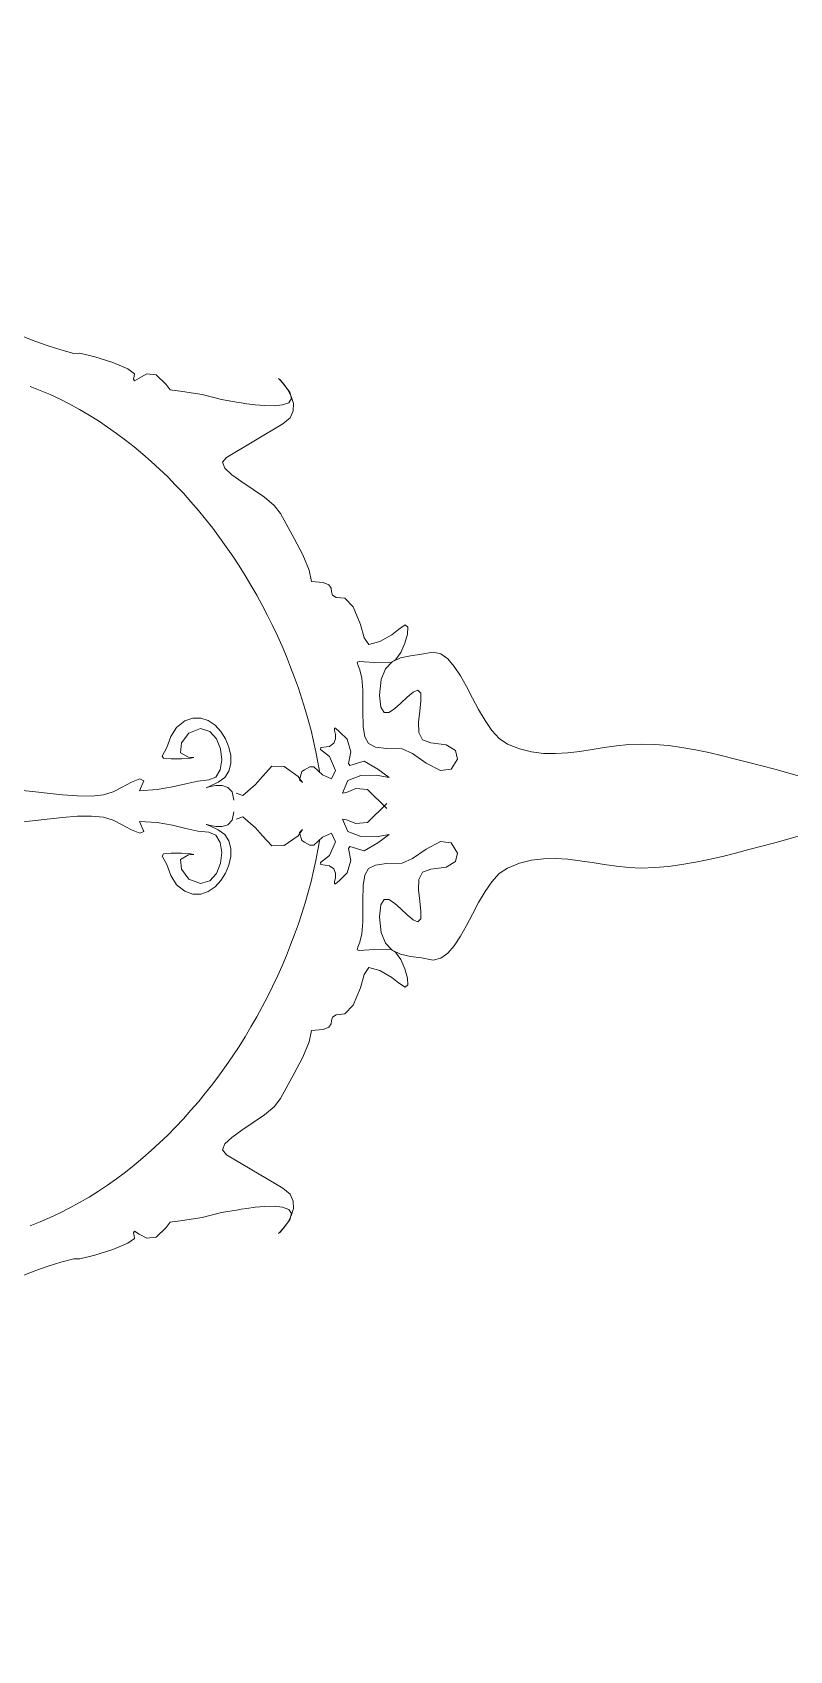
# Model space of a CAD drawing. Header units: centimetres. Extents: x -377343 to 693706, y 194584 to 813780.
# Drawn here: x 175553.7 to 175605.1, y 498772.2 to 498882 of the extents above; entities that cross this region are included whole.
import ezdxf

# ---------------------------------------------------------------- set-up
doc = ezdxf.new("R2010")
doc.units = ezdxf.units.CM
doc.layers.add('PIPA', color=11, linetype='Continuous')
doc.layers.add('TEXT', color=7, linetype='Continuous')

msp = doc.modelspace()

# ---------------------------------------------------------------- linework, layer by layer
at = {"layer": 'PIPA', "lineweight": 35, "extrusion": (0, 0.816497, 0.57735), "elevation": 193451.324}
msp.add_lwpolyline([(-421704.212, -325591.681), (-159560.265, -63447.734), (377343.333, -600351.331), (-158232.47, -1135927.133), (-693706.405, -600453.199), (-454216.825, -360963.619)], dxfattribs=at)
at = {"layer": 'TEXT', "color": 2, "linetype": 'Continuous', "lineweight": 13}
for p, q in [((175553.978, 498861.054), (175553.164, 498861.356)), ((175554.807, 498860.758), (175553.978, 498861.054)), ((175555.658, 498860.483), (175554.807, 498860.758)), ((175556.54, 498860.242), (175555.658, 498860.483)), ((175556.963, 498860.262), (175556.54, 498860.242)), ((175557.972, 498860.014), (175556.963, 498860.262)), ((175559.185, 498859.617), (175557.972, 498860.014)), ((175560.214, 498859.194), (175559.185, 498859.617)), ((175560.675, 498858.864), (175560.214, 498859.194)), ((175560.603, 498858.485), (175560.639, 498858.701)), ((175560.675, 498858.377), (175560.603, 498858.485)), ((175560.639, 498858.701), (175560.675, 498858.864)), ((175560.982, 498858.572), (175560.675, 498858.377)), ((175561.504, 498858.858), (175560.982, 498858.572)), ((175562.135, 498858.783), (175561.504, 498858.858)), ((175562.813, 498858.128), (175562.135, 498858.783)), ((175570.57, 498858.421), (175570.441, 498858.543)), ((175570.441, 498858.543), (175570.473, 498858.486)), ((175570.473, 498858.486), (175570.729, 498858.215)), ((175570.799, 498858.155), (175570.57, 498858.421)), ((175554.266, 498857.736), (175553.577, 498858.007)), ((175554.266, 498857.736), (175553.577, 498858.007)), ((175554.947, 498857.443), (175554.266, 498857.736)), ((175554.947, 498857.443), (175554.266, 498857.736)), ((175555.619, 498857.129), (175554.947, 498857.443)), ((175555.619, 498857.129), (175554.947, 498857.443)), ((175563.077, 498857.762), (175562.813, 498858.128)), ((175563.918, 498857.647), (175563.077, 498857.762)), ((175565.249, 498857.458), (175563.918, 498857.647)), ((175566.561, 498857.107), (175565.249, 498857.458)), ((175570.729, 498858.215), (175571.218, 498857.607)), ((175571.063, 498857.779), (175570.799, 498858.155)), ((175571.301, 498857.328), (175571.063, 498857.779)), ((175571.218, 498857.607), (175571.327, 498857.177)), ((175571.449, 498856.835), (175571.301, 498857.328)), ((175556.282, 498856.793), (175555.619, 498857.129)), ((175556.282, 498856.793), (175555.619, 498857.129)), ((175556.936, 498856.436), (175556.282, 498856.793)), ((175556.936, 498856.436), (175556.282, 498856.793)), ((175557.58, 498856.059), (175556.936, 498856.436)), ((175557.58, 498856.059), (175556.936, 498856.436)), ((175567.729, 498856.918), (175566.561, 498857.107)), ((175567.896, 498856.891), (175567.729, 498856.918)), ((175568.298, 498856.827), (175567.896, 498856.891)), ((175568.857, 498856.754), (175568.298, 498856.827)), ((175569.497, 498856.697), (175568.857, 498856.754)), ((175570.141, 498856.685), (175569.497, 498856.697)), ((175570.712, 498856.743), (175570.141, 498856.685)), ((175571.133, 498856.898), (175570.712, 498856.743)), ((175571.327, 498857.177), (175571.133, 498856.898)), ((175571.226, 498855.866), (175571.445, 498856.337)), ((175571.445, 498856.337), (175571.449, 498856.835)), ((175558.214, 498855.662), (175557.58, 498856.059)), ((175558.214, 498855.662), (175557.58, 498856.059)), ((175558.839, 498855.247), (175558.214, 498855.662)), ((175558.839, 498855.247), (175558.214, 498855.662)), ((175559.453, 498854.813), (175558.839, 498855.247)), ((175559.453, 498854.813), (175558.839, 498855.247)), ((175566.918, 498853.188), (175570.729, 498855.458)), ((175570.729, 498855.458), (175571.226, 498855.866)), ((175560.057, 498854.361), (175559.453, 498854.813)), ((175560.057, 498854.361), (175559.453, 498854.813)), ((175560.651, 498853.892), (175560.057, 498854.361)), ((175560.651, 498853.892), (175560.057, 498854.361)), ((175561.234, 498853.406), (175560.651, 498853.892)), ((175561.234, 498853.406), (175560.651, 498853.892)), ((175561.807, 498852.904), (175561.234, 498853.406)), ((175561.807, 498852.904), (175561.234, 498853.406)), ((175562.368, 498852.387), (175561.807, 498852.904)), ((175562.368, 498852.387), (175561.807, 498852.904)), ((175566.649, 498852.852), (175566.918, 498853.188)), ((175566.804, 498852.456), (175566.649, 498852.852)), ((175562.918, 498851.855), (175562.368, 498852.387)), ((175562.918, 498851.855), (175562.368, 498852.387)), ((175563.456, 498851.308), (175562.918, 498851.855)), ((175563.456, 498851.308), (175562.918, 498851.855)), ((175567.274, 498852.011), (175566.804, 498852.456)), ((175567.952, 498851.526), (175567.274, 498852.011)), ((175563.983, 498850.747), (175563.456, 498851.308)), ((175563.983, 498850.747), (175563.456, 498851.308)), ((175564.499, 498850.174), (175563.983, 498850.747)), ((175564.499, 498850.174), (175563.983, 498850.747)), ((175568.728, 498851.011), (175567.952, 498851.526)), ((175569.495, 498850.475), (175568.728, 498851.011)), ((175565.002, 498849.587), (175564.499, 498850.174)), ((175565.002, 498849.587), (175564.499, 498850.174)), ((175565.493, 498848.989), (175565.002, 498849.587)), ((175565.493, 498848.989), (175565.002, 498849.587)), ((175570.144, 498849.927), (175569.495, 498850.475)), ((175570.567, 498849.378), (175570.144, 498849.927)), ((175565.972, 498848.379), (175565.493, 498848.989)), ((175565.972, 498848.379), (175565.493, 498848.989)), ((175570.949, 498848.679), (175570.567, 498849.378)), ((175571.507, 498847.681), (175570.949, 498848.679)), ((175566.438, 498847.758), (175565.972, 498848.379)), ((175566.438, 498847.758), (175565.972, 498848.379)), ((175566.891, 498847.126), (175566.438, 498847.758)), ((175566.891, 498847.126), (175566.438, 498847.758)), ((175572.084, 498846.57), (175571.507, 498847.681)), ((175567.331, 498846.485), (175566.891, 498847.126)), ((175567.331, 498846.485), (175566.891, 498847.126)), ((175567.758, 498845.835), (175567.331, 498846.485)), ((175567.758, 498845.835), (175567.331, 498846.485)), ((175572.525, 498845.533), (175572.084, 498846.57)), ((175568.172, 498845.176), (175567.758, 498845.835)), ((175568.172, 498845.176), (175567.758, 498845.835)), ((175568.572, 498844.509), (175568.172, 498845.176)), ((175568.572, 498844.509), (175568.172, 498845.176)), ((175572.675, 498844.756), (175572.525, 498845.533)), ((175568.959, 498843.835), (175568.572, 498844.509)), ((175568.959, 498843.835), (175568.572, 498844.509)), ((175573.468, 498844.693), (175572.675, 498844.756)), ((175573.862, 498844.531), (175573.468, 498844.693)), ((175574.002, 498844.31), (175573.862, 498844.531)), ((175574.034, 498844.068), (175574.002, 498844.31)), ((175574.105, 498843.846), (175574.034, 498844.068)), ((175569.332, 498843.153), (175568.959, 498843.835)), ((175569.332, 498843.153), (175568.959, 498843.835)), ((175569.69, 498842.466), (175569.332, 498843.153)), ((175569.69, 498842.466), (175569.332, 498843.153)), ((175574.359, 498843.684), (175574.105, 498843.846)), ((175574.945, 498843.621), (175574.359, 498843.684)), ((175575.497, 498843.036), (175574.945, 498843.621)), ((175576.014, 498841.856), (175575.497, 498843.036)), ((175570.034, 498841.772), (175569.69, 498842.466)), ((175570.034, 498841.772), (175569.69, 498842.466)), ((175576.242, 498840.946), (175576.014, 498841.856)), ((175570.364, 498841.074), (175570.034, 498841.772)), ((175570.364, 498841.074), (175570.034, 498841.772)), ((175570.679, 498840.371), (175570.364, 498841.074)), ((175570.679, 498840.371), (175570.364, 498841.074)), ((175576.575, 498840.487), (175576.242, 498840.946)), ((175578.123, 498841.151), (175577.326, 498840.682)), ((175578.593, 498841.513), (175578.123, 498841.151)), ((175579.038, 498841.821), (175578.593, 498841.513)), ((175579.023, 498840.571), (175579.204, 498841.198)), ((175579.225, 498841.666), (175579.038, 498841.821)), ((175579.204, 498841.198), (175579.225, 498841.666)), ((175570.979, 498839.663), (175570.679, 498840.371)), ((175570.979, 498839.663), (175570.679, 498840.371)), ((175571.264, 498838.953), (175570.979, 498839.663)), ((175571.264, 498838.953), (175570.979, 498839.663)), ((175577.326, 498840.682), (175576.575, 498840.487)), ((175578.385, 498839.441), (175578.734, 498839.934)), ((175579.406, 498839.727), (175578.725, 498839.573)), ((175578.734, 498839.934), (175579.023, 498840.571)), ((175580.155, 498839.837), (175579.406, 498839.727)), ((175580.944, 498839.973), (175580.155, 498839.837)), ((175581.452, 498839.851), (175580.944, 498839.973)), ((175581.922, 498839.514), (175581.452, 498839.851)), ((175571.534, 498838.239), (175571.264, 498838.953)), ((175571.534, 498838.239), (175571.264, 498838.953)), ((175575.786, 498839.284), (175575.904, 498839.337)), ((175575.832, 498839.108), (175575.786, 498839.284)), ((175575.962, 498838.764), (175575.832, 498839.108)), ((175575.904, 498839.337), (175576.263, 498839.317)), ((175576.098, 498838.203), (175575.962, 498838.764)), ((175576.263, 498839.317), (175576.944, 498839.269)), ((175576.944, 498839.269), (175578.026, 498839.243)), ((175577.693, 498838.838), (175577.4, 498838.113)), ((175578.145, 498839.301), (175577.693, 498838.838)), ((175578.026, 498839.243), (175578.385, 498839.441)), ((175578.725, 498839.573), (175578.145, 498839.301)), ((175582.362, 498839.004), (175581.922, 498839.514)), ((175582.782, 498838.363), (175582.362, 498839.004)), ((175571.788, 498837.523), (175571.534, 498838.239)), ((175571.788, 498837.523), (175571.534, 498838.239)), ((175572.027, 498836.806), (175571.788, 498837.523)), ((175572.027, 498836.806), (175571.788, 498837.523)), ((175576.161, 498837.378), (175576.098, 498838.203)), ((175577.4, 498838.113), (175577.296, 498837.054)), ((175583.193, 498837.632), (175582.782, 498838.363)), ((175583.602, 498836.854), (175583.193, 498837.632)), ((175572.249, 498836.087), (175572.027, 498836.806)), ((175572.249, 498836.087), (175572.027, 498836.806)), ((175576.156, 498835.958), (175576.161, 498837.378)), ((175577.296, 498837.054), (175577.377, 498836.23)), ((175578.319, 498836.122), (175578.749, 498836.506)), ((175578.749, 498836.506), (175579.177, 498836.917)), ((175579.177, 498836.917), (175579.569, 498837.245)), ((175579.569, 498837.245), (175579.89, 498837.378)), ((175579.89, 498837.378), (175580.101, 498837.181)), ((175580.11, 498836.671), (175580.02, 498835.974)), ((175580.101, 498837.181), (175580.11, 498836.671)), ((175584.02, 498836.072), (175583.602, 498836.854)), ((175564.076, 498835.299), (175563.513, 498834.865)), ((175564.076, 498835.299), (175563.513, 498834.865)), ((175564.634, 498835.499), (175564.076, 498835.299)), ((175564.634, 498835.499), (175564.076, 498835.299)), ((175565.172, 498835.497), (175564.634, 498835.499)), ((175565.172, 498835.497), (175564.634, 498835.499)), ((175565.676, 498835.322), (175565.172, 498835.497)), ((175565.676, 498835.322), (175565.172, 498835.497)), ((175566.132, 498835.007), (175565.676, 498835.322)), ((175566.132, 498835.007), (175565.676, 498835.322)), ((175572.456, 498835.368), (175572.249, 498836.087)), ((175572.456, 498835.368), (175572.249, 498836.087)), ((175572.647, 498834.649), (175572.456, 498835.368)), ((175572.647, 498834.649), (175572.456, 498835.368)), ((175576.181, 498834.924), (175576.156, 498835.958)), ((175577.377, 498836.23), (175577.599, 498835.873)), ((175577.599, 498835.873), (175577.924, 498835.874)), ((175577.924, 498835.874), (175578.319, 498836.122)), ((175580.02, 498835.974), (175579.938, 498835.215)), ((175584.457, 498835.326), (175584.02, 498836.072)), ((175584.921, 498834.659), (175584.457, 498835.326)), ((175563.135, 498834.234), (175562.864, 498833.496)), ((175563.135, 498834.234), (175562.864, 498833.496)), ((175563.513, 498834.865), (175563.135, 498834.234)), ((175563.513, 498834.865), (175563.135, 498834.234)), ((175563.847, 498833.811), (175564.358, 498834.48)), ((175563.847, 498833.811), (175564.358, 498834.48)), ((175564.358, 498834.48), (175565.134, 498834.784)), ((175564.358, 498834.48), (175565.134, 498834.784)), ((175565.134, 498834.784), (175565.774, 498834.591)), ((175565.134, 498834.784), (175565.774, 498834.591)), ((175565.774, 498834.591), (175566.233, 498834.093)), ((175565.774, 498834.591), (175566.233, 498834.093)), ((175566.526, 498834.582), (175566.132, 498835.007)), ((175566.526, 498834.582), (175566.132, 498835.007)), ((175566.843, 498834.078), (175566.526, 498834.582)), ((175566.843, 498834.078), (175566.526, 498834.582)), ((175572.821, 498833.93), (175572.647, 498834.649)), ((175572.821, 498833.93), (175572.647, 498834.649)), ((175574.317, 498834.8), (175574.23, 498834.808)), ((175574.23, 498834.808), (175574.25, 498834.652)), ((175574.317, 498834.8), (175574.23, 498834.808)), ((175574.23, 498834.808), (175574.25, 498834.652)), ((175574.25, 498834.652), (175574.301, 498834.391)), ((175574.25, 498834.652), (175574.301, 498834.391)), ((175574.301, 498834.391), (175574.308, 498834.084)), ((175574.301, 498834.391), (175574.308, 498834.084)), ((175574.584, 498834.569), (175574.317, 498834.8)), ((175574.584, 498834.569), (175574.317, 498834.8)), ((175575.107, 498834.054), (175574.584, 498834.569)), ((175575.107, 498834.054), (175574.584, 498834.569)), ((175576.295, 498834.215), (175576.181, 498834.924)), ((175576.558, 498833.769), (175576.295, 498834.215)), ((175579.938, 498835.215), (175579.967, 498834.518)), ((175579.967, 498834.518), (175580.214, 498834.009)), ((175585.423, 498834.113), (175584.921, 498834.659)), ((175562.864, 498833.496), (175562.54, 498832.919)), ((175562.864, 498833.496), (175562.54, 498832.919)), ((175563.778, 498833.142), (175563.847, 498833.811)), ((175563.778, 498833.142), (175563.847, 498833.811)), ((175564.324, 498832.838), (175563.778, 498833.142)), ((175564.324, 498832.838), (175563.778, 498833.142)), ((175566.233, 498834.093), (175566.507, 498833.412)), ((175566.233, 498834.093), (175566.507, 498833.412)), ((175566.507, 498833.412), (175566.593, 498832.67)), ((175566.507, 498833.412), (175566.593, 498832.67)), ((175567.07, 498833.526), (175566.843, 498834.078)), ((175567.07, 498833.526), (175566.843, 498834.078)), ((175567.193, 498832.958), (175567.07, 498833.526)), ((175567.193, 498832.958), (175567.07, 498833.526)), ((175572.978, 498833.213), (175572.821, 498833.93)), ((175572.978, 498833.213), (175572.821, 498833.93)), ((175573.119, 498832.497), (175572.978, 498833.213)), ((175573.119, 498832.497), (175572.978, 498833.213)), ((175573.323, 498833.487), (175573.287, 498833.358)), ((175573.323, 498833.487), (175573.287, 498833.358)), ((175573.287, 498833.358), (175573.9, 498832.886)), ((175573.287, 498833.358), (175573.9, 498832.886)), ((175573.894, 498833.573), (175573.323, 498833.487)), ((175573.894, 498833.573), (175573.323, 498833.487)), ((175574.198, 498833.792), (175573.894, 498833.573)), ((175574.198, 498833.792), (175573.894, 498833.573)), ((175574.308, 498834.084), (175574.198, 498833.792)), ((175574.308, 498834.084), (175574.198, 498833.792)), ((175575.347, 498833.213), (175575.107, 498834.054)), ((175575.347, 498833.213), (175575.107, 498834.054)), ((175575.191, 498832.409), (175575.347, 498833.213)), ((175575.191, 498832.409), (175575.347, 498833.213)), ((175577.03, 498833.527), (175576.558, 498833.769)), ((175577.769, 498833.426), (175577.03, 498833.527)), ((175578.836, 498833.406), (175577.769, 498833.426)), ((175579.527, 498833.088), (175578.836, 498833.406)), ((175580.468, 498832.443), (175579.527, 498833.088)), ((175580.214, 498834.009), (175580.782, 498833.811)), ((175580.782, 498833.811), (175581.818, 498833.669)), ((175581.818, 498833.669), (175582.444, 498833.284)), ((175582.444, 498833.284), (175582.584, 498832.716)), ((175585.971, 498833.73), (175585.423, 498834.113)), ((175586.789, 498833.401), (175585.971, 498833.73)), ((175587.608, 498833.197), (175586.789, 498833.401)), ((175588.427, 498833.098), (175587.608, 498833.197)), ((175589.248, 498833.085), (175588.427, 498833.098)), ((175590.069, 498833.138), (175589.248, 498833.085)), ((175590.893, 498833.236), (175590.069, 498833.138)), ((175591.719, 498833.361), (175590.893, 498833.236)), ((175592.547, 498833.493), (175591.719, 498833.361)), ((175593.379, 498833.611), (175592.547, 498833.493)), ((175594.213, 498833.697), (175593.379, 498833.611)), ((175595.052, 498833.73), (175594.213, 498833.697)), ((175595.976, 498833.702), (175595.052, 498833.73)), ((175596.899, 498833.623), (175595.976, 498833.702)), ((175597.82, 498833.5), (175596.899, 498833.623)), ((175598.738, 498833.341), (175597.82, 498833.5)), ((175599.653, 498833.152), (175598.738, 498833.341)), ((175600.562, 498832.942), (175599.653, 498833.152)), ((175562.54, 498832.919), (175562.638, 498832.772)), ((175562.54, 498832.919), (175562.638, 498832.772)), ((175562.638, 498832.772), (175563.165, 498832.718)), ((175562.638, 498832.772), (175563.165, 498832.718)), ((175563.165, 498832.718), (175563.857, 498832.726)), ((175563.165, 498832.718), (175563.857, 498832.726)), ((175563.857, 498832.726), (175564.456, 498832.769)), ((175563.857, 498832.726), (175564.456, 498832.769)), ((175564.698, 498832.816), (175564.324, 498832.838)), ((175564.698, 498832.816), (175564.324, 498832.838)), ((175564.456, 498832.769), (175564.698, 498832.816)), ((175564.456, 498832.769), (175564.698, 498832.816)), ((175566.49, 498831.989), (175566.194, 498831.491)), ((175566.49, 498831.989), (175566.194, 498831.491)), ((175566.593, 498832.67), (175566.49, 498831.989)), ((175566.593, 498832.67), (175566.49, 498831.989)), ((175567.066, 498831.894), (175567.196, 498832.403)), ((175567.066, 498831.894), (175567.196, 498832.403)), ((175567.196, 498832.403), (175567.193, 498832.958)), ((175567.196, 498832.403), (175567.193, 498832.958)), ((175569.981, 498832.225), (175569.35, 498831.541)), ((175569.981, 498832.225), (175569.35, 498831.541)), ((175570.828, 498832.207), (175569.981, 498832.225)), ((175570.828, 498832.207), (175569.981, 498832.225)), ((175571.783, 498831.541), (175570.828, 498832.207)), ((175571.783, 498831.541), (175570.828, 498832.207)), ((175572.2, 498831.985), (175572.026, 498831.865)), ((175572.2, 498831.985), (175572.026, 498831.865)), ((175572.554, 498832.177), (175572.2, 498831.985)), ((175572.554, 498832.177), (175572.2, 498831.985)), ((175572.837, 498832.189), (175572.554, 498832.177)), ((175572.837, 498832.189), (175572.554, 498832.177)), ((175573.431, 498831.64), (175572.837, 498832.189)), ((175573.431, 498831.64), (175572.837, 498832.189)), ((175573.242, 498831.784), (175573.119, 498832.497)), ((175573.242, 498831.784), (175573.119, 498832.497)), ((175573.9, 498832.886), (175574.296, 498831.946)), ((175573.9, 498832.886), (175574.296, 498831.946)), ((175575.269, 498832.27), (175575.191, 498832.409)), ((175575.269, 498832.27), (175575.191, 498832.409)), ((175576.251, 498832.565), (175575.269, 498832.27)), ((175576.251, 498832.565), (175575.269, 498832.27)), ((175577.179, 498832.03), (175576.251, 498832.565)), ((175577.179, 498832.03), (175576.251, 498832.565)), ((175577.945, 498831.46), (175577.179, 498832.03)), ((175577.945, 498831.46), (175577.179, 498832.03)), ((175581.424, 498831.935), (175580.468, 498832.443)), ((175582.16, 498832.027), (175581.424, 498831.935)), ((175582.584, 498832.716), (175582.16, 498832.027)), ((175601.466, 498832.717), (175600.562, 498832.942)), ((175602.363, 498832.484), (175601.466, 498832.717)), ((175603.252, 498832.252), (175602.363, 498832.484)), ((175604.132, 498832.027), (175603.252, 498832.252)), ((175613.537, 498829.352), (175604.132, 498832.027)), ((175560.462, 498831.146), (175559.783, 498830.783)), ((175560.462, 498831.146), (175559.783, 498830.783)), ((175561.037, 498831.368), (175560.462, 498831.146)), ((175561.037, 498831.368), (175560.462, 498831.146)), ((175561, 498830.568), (175561.289, 498831.244)), ((175561, 498830.568), (175561.289, 498831.244)), ((175561.289, 498831.244), (175561.037, 498831.368)), ((175561.289, 498831.244), (175561.037, 498831.368)), ((175564.152, 498831.041), (175563.25, 498830.825)), ((175564.152, 498831.041), (175563.25, 498830.825)), ((175564.956, 498831.222), (175564.152, 498831.041)), ((175564.956, 498831.222), (175564.152, 498831.041)), ((175565.702, 498831.298), (175564.956, 498831.222)), ((175565.702, 498831.298), (175564.956, 498831.222)), ((175566.194, 498831.491), (175565.702, 498831.298)), ((175566.194, 498831.491), (175565.702, 498831.298)), ((175565.767, 498830.864), (175566.351, 498831.135)), ((175565.767, 498830.864), (175566.351, 498831.135)), ((175566.191, 498830.92), (175565.823, 498830.855)), ((175566.191, 498830.92), (175565.823, 498830.855)), ((175566.609, 498830.919), (175566.191, 498830.92)), ((175566.609, 498830.919), (175566.191, 498830.92)), ((175566.351, 498831.135), (175566.789, 498831.461)), ((175566.351, 498831.135), (175566.789, 498831.461)), ((175567.001, 498830.792), (175566.609, 498830.919)), ((175567.001, 498830.792), (175566.609, 498830.919)), ((175566.789, 498831.461), (175567.066, 498831.894)), ((175566.789, 498831.461), (175567.066, 498831.894)), ((175568.888, 498830.994), (175568.029, 498830.25)), ((175568.888, 498830.994), (175568.029, 498830.25)), ((175569.35, 498831.541), (175568.888, 498830.994)), ((175569.35, 498831.541), (175568.888, 498830.994)), ((175572.062, 498831.12), (175571.783, 498831.541)), ((175572.062, 498831.12), (175571.783, 498831.541)), ((175572.026, 498831.865), (175571.855, 498831.313)), ((175572.026, 498831.865), (175571.855, 498831.313)), ((175571.855, 498831.313), (175572.062, 498831.12)), ((175571.855, 498831.313), (175572.062, 498831.12)), ((175574.026, 498831.361), (175573.431, 498831.64)), ((175574.026, 498831.361), (175573.431, 498831.64)), ((175574.296, 498831.946), (175574.026, 498831.361)), ((175574.296, 498831.946), (175574.026, 498831.361)), ((175574.783, 498830.406), (175575.151, 498831.254)), ((175574.783, 498830.406), (175575.151, 498831.254)), ((175575.151, 498831.254), (175576.029, 498831.602)), ((175575.151, 498831.254), (175576.029, 498831.602)), ((175576.029, 498831.602), (175577.074, 498831.614)), ((175576.029, 498831.602), (175577.074, 498831.614)), ((175577.074, 498831.614), (175577.945, 498831.46)), ((175577.074, 498831.614), (175577.945, 498831.46)), ((175553.743, 498830.521), (175552.84, 498830.612)), ((175553.743, 498830.521), (175552.84, 498830.612)), ((175554.738, 498830.405), (175553.743, 498830.521)), ((175554.738, 498830.405), (175553.743, 498830.521)), ((175555.77, 498830.294), (175554.738, 498830.405)), ((175555.77, 498830.294), (175554.738, 498830.405)), ((175556.787, 498830.217), (175555.77, 498830.294)), ((175556.787, 498830.217), (175555.77, 498830.294)), ((175557.736, 498830.204), (175556.787, 498830.217)), ((175557.736, 498830.204), (175556.787, 498830.217)), ((175558.563, 498830.284), (175557.736, 498830.204)), ((175558.563, 498830.284), (175557.736, 498830.204)), ((175559.216, 498830.487), (175558.563, 498830.284)), ((175559.216, 498830.487), (175558.563, 498830.284)), ((175559.783, 498830.783), (175559.216, 498830.487)), ((175559.783, 498830.783), (175559.216, 498830.487)), ((175562.212, 498830.644), (175561, 498830.568)), ((175562.212, 498830.644), (175561, 498830.568)), ((175563.25, 498830.825), (175562.212, 498830.644)), ((175563.25, 498830.825), (175562.212, 498830.644)), ((175565.535, 498830.767), (175565.767, 498830.864)), ((175565.535, 498830.767), (175565.767, 498830.864)), ((175565.579, 498830.784), (175565.535, 498830.767)), ((175565.579, 498830.784), (175565.535, 498830.767)), ((175565.823, 498830.855), (175565.579, 498830.784)), ((175565.823, 498830.855), (175565.579, 498830.784)), ((175567.291, 498830.479), (175567.001, 498830.792)), ((175567.291, 498830.479), (175567.001, 498830.792)), ((175567.405, 498829.919), (175567.291, 498830.479)), ((175567.405, 498829.919), (175567.291, 498830.479)), ((175568.029, 498830.25), (175567.567, 498830.406)), ((175568.029, 498830.25), (175567.567, 498830.406)), ((175575.044, 498830.451), (175574.783, 498830.406)), ((175575.044, 498830.451), (175574.783, 498830.406)), ((175575.683, 498830.712), (175575.044, 498830.451)), ((175575.683, 498830.712), (175575.044, 498830.451)), ((175576.485, 498830.649), (175575.683, 498830.712)), ((175576.485, 498830.649), (175575.683, 498830.712)), ((175577.782, 498829.352), (175576.485, 498830.649)), ((175577.782, 498829.352), (175576.485, 498830.649)), ((175555.77, 498828.755), (175554.738, 498828.644)), ((175555.77, 498828.755), (175554.738, 498828.644)), ((175556.787, 498828.832), (175555.77, 498828.755)), ((175556.787, 498828.832), (175555.77, 498828.755)), ((175557.736, 498828.845), (175556.787, 498828.832)), ((175557.736, 498828.845), (175556.787, 498828.832)), ((175558.563, 498828.765), (175557.736, 498828.845)), ((175558.563, 498828.765), (175557.736, 498828.845)), ((175559.216, 498828.562), (175558.563, 498828.765)), ((175559.216, 498828.562), (175558.563, 498828.765)), ((175567.405, 498829.13), (175567.291, 498828.57)), ((175567.405, 498829.13), (175567.291, 498828.57)), ((175568.029, 498828.8), (175567.567, 498828.643)), ((175568.029, 498828.8), (175567.567, 498828.643)), ((175568.888, 498828.055), (175568.029, 498828.8)), ((175568.888, 498828.055), (175568.029, 498828.8)), ((175577.782, 498829.697), (175576.485, 498828.4)), ((175577.782, 498829.697), (175576.485, 498828.4)), ((175613.537, 498829.697), (175604.132, 498827.022)), ((175553.743, 498828.528), (175552.84, 498828.437)), ((175553.743, 498828.528), (175552.84, 498828.437)), ((175554.738, 498828.644), (175553.743, 498828.528)), ((175554.738, 498828.644), (175553.743, 498828.528)), ((175559.783, 498828.266), (175559.216, 498828.562)), ((175559.783, 498828.266), (175559.216, 498828.562)), ((175560.462, 498827.903), (175559.783, 498828.266)), ((175560.462, 498827.903), (175559.783, 498828.266)), ((175561.037, 498827.681), (175560.462, 498827.903)), ((175561.037, 498827.681), (175560.462, 498827.903)), ((175561, 498828.481), (175561.289, 498827.805)), ((175561, 498828.481), (175561.289, 498827.805)), ((175562.212, 498828.405), (175561, 498828.481)), ((175562.212, 498828.405), (175561, 498828.481)), ((175561.289, 498827.805), (175561.037, 498827.681)), ((175561.289, 498827.805), (175561.037, 498827.681)), ((175563.25, 498828.224), (175562.212, 498828.405)), ((175563.25, 498828.224), (175562.212, 498828.405)), ((175564.152, 498828.009), (175563.25, 498828.224)), ((175564.152, 498828.009), (175563.25, 498828.224)), ((175564.956, 498827.828), (175564.152, 498828.009)), ((175564.956, 498827.828), (175564.152, 498828.009)), ((175565.702, 498827.752), (175564.956, 498827.828)), ((175565.702, 498827.752), (175564.956, 498827.828)), ((175565.579, 498828.265), (175565.535, 498828.282)), ((175565.535, 498828.282), (175565.767, 498828.185)), ((175565.579, 498828.265), (175565.535, 498828.282)), ((175565.535, 498828.282), (175565.767, 498828.185)), ((175565.823, 498828.194), (175565.579, 498828.265)), ((175565.823, 498828.194), (175565.579, 498828.265)), ((175566.194, 498827.559), (175565.702, 498827.752)), ((175566.194, 498827.559), (175565.702, 498827.752)), ((175565.767, 498828.185), (175566.351, 498827.914)), ((175565.767, 498828.185), (175566.351, 498827.914)), ((175566.191, 498828.129), (175565.823, 498828.194)), ((175566.191, 498828.129), (175565.823, 498828.194)), ((175566.609, 498828.13), (175566.191, 498828.129)), ((175566.609, 498828.13), (175566.191, 498828.129)), ((175566.351, 498827.914), (175566.789, 498827.588)), ((175566.351, 498827.914), (175566.789, 498827.588)), ((175567.001, 498828.257), (175566.609, 498828.13)), ((175567.001, 498828.257), (175566.609, 498828.13)), ((175566.789, 498827.588), (175567.066, 498827.155)), ((175566.789, 498827.588), (175567.066, 498827.155)), ((175567.291, 498828.57), (175567.001, 498828.257)), ((175567.291, 498828.57), (175567.001, 498828.257)), ((175569.35, 498827.508), (175568.888, 498828.055)), ((175569.35, 498827.508), (175568.888, 498828.055)), ((175572.062, 498827.929), (175571.783, 498827.508)), ((175572.062, 498827.929), (175571.783, 498827.508)), ((175571.855, 498827.737), (175572.062, 498827.929)), ((175571.855, 498827.737), (175572.062, 498827.929)), ((175572.026, 498827.184), (175571.855, 498827.737)), ((175572.026, 498827.184), (175571.855, 498827.737)), ((175574.026, 498827.689), (175573.431, 498827.409)), ((175574.026, 498827.689), (175573.431, 498827.409)), ((175574.296, 498827.103), (175574.026, 498827.689)), ((175574.296, 498827.103), (175574.026, 498827.689)), ((175575.044, 498828.598), (175574.783, 498828.643)), ((175575.044, 498828.598), (175574.783, 498828.643)), ((175574.783, 498828.643), (175575.151, 498827.795)), ((175574.783, 498828.643), (175575.151, 498827.795)), ((175575.683, 498828.337), (175575.044, 498828.598)), ((175575.683, 498828.337), (175575.044, 498828.598)), ((175575.151, 498827.795), (175576.029, 498827.448)), ((175575.151, 498827.795), (175576.029, 498827.448)), ((175576.485, 498828.4), (175575.683, 498828.337)), ((175576.485, 498828.4), (175575.683, 498828.337)), ((175577.074, 498827.435), (175577.945, 498827.59)), ((175577.074, 498827.435), (175577.945, 498827.59)), ((175577.945, 498827.59), (175577.179, 498827.019)), ((175577.945, 498827.59), (175577.179, 498827.019)), ((175566.49, 498827.06), (175566.194, 498827.559)), ((175566.49, 498827.06), (175566.194, 498827.559)), ((175566.593, 498826.379), (175566.49, 498827.06)), ((175566.593, 498826.379), (175566.49, 498827.06)), ((175567.066, 498827.155), (175567.196, 498826.646)), ((175567.066, 498827.155), (175567.196, 498826.646)), ((175567.196, 498826.646), (175567.193, 498826.091)), ((175567.196, 498826.646), (175567.193, 498826.091)), ((175569.981, 498826.824), (175569.35, 498827.508)), ((175569.981, 498826.824), (175569.35, 498827.508)), ((175570.828, 498826.842), (175569.981, 498826.824)), ((175570.828, 498826.842), (175569.981, 498826.824)), ((175571.783, 498827.508), (175570.828, 498826.842)), ((175571.783, 498827.508), (175570.828, 498826.842)), ((175572.2, 498827.064), (175572.026, 498827.184)), ((175572.2, 498827.064), (175572.026, 498827.184)), ((175572.554, 498826.872), (175572.2, 498827.064)), ((175572.554, 498826.872), (175572.2, 498827.064)), ((175572.837, 498826.86), (175572.554, 498826.872)), ((175572.837, 498826.86), (175572.554, 498826.872)), ((175573.431, 498827.409), (175572.837, 498826.86)), ((175573.431, 498827.409), (175572.837, 498826.86)), ((175573.119, 498826.552), (175572.978, 498825.836)), ((175573.119, 498826.552), (175572.978, 498825.836)), ((175573.242, 498827.265), (175573.119, 498826.552)), ((175573.242, 498827.265), (175573.119, 498826.552)), ((175573.9, 498826.163), (175574.296, 498827.103)), ((175573.9, 498826.163), (175574.296, 498827.103)), ((175575.269, 498826.779), (175575.191, 498826.641)), ((175575.269, 498826.779), (175575.191, 498826.641)), ((175575.191, 498826.641), (175575.347, 498825.836)), ((175575.191, 498826.641), (175575.347, 498825.836)), ((175576.251, 498826.484), (175575.269, 498826.779)), ((175576.251, 498826.484), (175575.269, 498826.779)), ((175576.029, 498827.448), (175577.074, 498827.435)), ((175576.029, 498827.448), (175577.074, 498827.435)), ((175577.179, 498827.019), (175576.251, 498826.484)), ((175577.179, 498827.019), (175576.251, 498826.484)), ((175580.468, 498826.606), (175579.527, 498825.962)), ((175581.424, 498827.114), (175580.468, 498826.606)), ((175582.16, 498827.022), (175581.424, 498827.114)), ((175582.584, 498826.333), (175582.16, 498827.022)), ((175602.363, 498826.565), (175601.466, 498826.332)), ((175603.252, 498826.797), (175602.363, 498826.565)), ((175604.132, 498827.022), (175603.252, 498826.797)), ((175562.54, 498826.13), (175562.638, 498826.277)), ((175562.54, 498826.13), (175562.638, 498826.277)), ((175562.864, 498825.554), (175562.54, 498826.13)), ((175562.864, 498825.554), (175562.54, 498826.13)), ((175562.638, 498826.277), (175563.165, 498826.331)), ((175562.638, 498826.277), (175563.165, 498826.331)), ((175563.135, 498824.815), (175562.864, 498825.554)), ((175563.135, 498824.815), (175562.864, 498825.554)), ((175563.165, 498826.331), (175563.857, 498826.323)), ((175563.165, 498826.331), (175563.857, 498826.323)), ((175564.324, 498826.211), (175563.778, 498825.907)), ((175564.324, 498826.211), (175563.778, 498825.907)), ((175563.778, 498825.907), (175563.847, 498825.238)), ((175563.778, 498825.907), (175563.847, 498825.238)), ((175563.857, 498826.323), (175564.456, 498826.28)), ((175563.857, 498826.323), (175564.456, 498826.28)), ((175564.698, 498826.233), (175564.324, 498826.211)), ((175564.698, 498826.233), (175564.324, 498826.211)), ((175564.456, 498826.28), (175564.698, 498826.233)), ((175564.456, 498826.28), (175564.698, 498826.233)), ((175566.233, 498824.957), (175566.507, 498825.638)), ((175566.233, 498824.957), (175566.507, 498825.638)), ((175566.507, 498825.638), (175566.593, 498826.379)), ((175566.507, 498825.638), (175566.593, 498826.379)), ((175567.07, 498825.523), (175566.843, 498824.971)), ((175567.07, 498825.523), (175566.843, 498824.971)), ((175567.193, 498826.091), (175567.07, 498825.523)), ((175567.193, 498826.091), (175567.07, 498825.523)), ((175572.978, 498825.836), (175572.821, 498825.119)), ((175572.978, 498825.836), (175572.821, 498825.119)), ((175573.287, 498825.692), (175573.9, 498826.163)), ((175573.287, 498825.692), (175573.9, 498826.163)), ((175573.323, 498825.563), (175573.287, 498825.692)), ((175573.323, 498825.563), (175573.287, 498825.692)), ((175573.894, 498825.476), (175573.323, 498825.563)), ((175573.894, 498825.476), (175573.323, 498825.563)), ((175574.198, 498825.257), (175573.894, 498825.476)), ((175574.198, 498825.257), (175573.894, 498825.476)), ((175575.347, 498825.836), (175575.107, 498824.995)), ((175575.347, 498825.836), (175575.107, 498824.995)), ((175577.03, 498825.523), (175576.558, 498825.28)), ((175577.769, 498825.624), (175577.03, 498825.523)), ((175578.836, 498825.644), (175577.769, 498825.624)), ((175579.527, 498825.962), (175578.836, 498825.644)), ((175581.818, 498825.38), (175582.444, 498825.765)), ((175582.444, 498825.765), (175582.584, 498826.333)), ((175586.789, 498825.648), (175585.971, 498825.319)), ((175587.608, 498825.852), (175586.789, 498825.648)), ((175588.427, 498825.951), (175587.608, 498825.852)), ((175589.248, 498825.964), (175588.427, 498825.951)), ((175590.069, 498825.911), (175589.248, 498825.964)), ((175590.893, 498825.813), (175590.069, 498825.911)), ((175591.719, 498825.688), (175590.893, 498825.813)), ((175592.547, 498825.556), (175591.719, 498825.688)), ((175593.379, 498825.438), (175592.547, 498825.556)), ((175594.213, 498825.352), (175593.379, 498825.438)), ((175596.899, 498825.426), (175595.976, 498825.347)), ((175597.82, 498825.549), (175596.899, 498825.426)), ((175598.738, 498825.709), (175597.82, 498825.549)), ((175599.653, 498825.897), (175598.738, 498825.709)), ((175600.562, 498826.107), (175599.653, 498825.897)), ((175601.466, 498826.332), (175600.562, 498826.107)), ((175563.513, 498824.184), (175563.135, 498824.815)), ((175563.513, 498824.184), (175563.135, 498824.815)), ((175563.847, 498825.238), (175564.358, 498824.569)), ((175563.847, 498825.238), (175564.358, 498824.569)), ((175564.358, 498824.569), (175565.134, 498824.265)), ((175564.358, 498824.569), (175565.134, 498824.265)), ((175565.134, 498824.265), (175565.774, 498824.458)), ((175565.134, 498824.265), (175565.774, 498824.458)), ((175565.774, 498824.458), (175566.233, 498824.957)), ((175565.774, 498824.458), (175566.233, 498824.957)), ((175566.526, 498824.467), (175566.132, 498824.042)), ((175566.526, 498824.467), (175566.132, 498824.042)), ((175566.843, 498824.971), (175566.526, 498824.467)), ((175566.843, 498824.971), (175566.526, 498824.467)), ((175572.647, 498824.4), (175572.456, 498823.681)), ((175572.647, 498824.4), (175572.456, 498823.681)), ((175572.821, 498825.119), (175572.647, 498824.4)), ((175572.821, 498825.119), (175572.647, 498824.4)), ((175574.308, 498824.965), (175574.198, 498825.257)), ((175574.308, 498824.965), (175574.198, 498825.257)), ((175574.23, 498824.241), (175574.25, 498824.398)), ((175574.23, 498824.241), (175574.25, 498824.398)), ((175574.25, 498824.398), (175574.301, 498824.659)), ((175574.25, 498824.398), (175574.301, 498824.659)), ((175574.301, 498824.659), (175574.308, 498824.965)), ((175574.301, 498824.659), (175574.308, 498824.965)), ((175574.584, 498824.481), (175574.317, 498824.249)), ((175574.584, 498824.481), (175574.317, 498824.249)), ((175575.107, 498824.995), (175574.584, 498824.481)), ((175575.107, 498824.995), (175574.584, 498824.481)), ((175576.295, 498824.834), (175576.181, 498824.125)), ((175576.558, 498825.28), (175576.295, 498824.834)), ((175579.938, 498823.834), (175579.967, 498824.531)), ((175579.967, 498824.531), (175580.214, 498825.041)), ((175580.214, 498825.041), (175580.782, 498825.238)), ((175580.782, 498825.238), (175581.818, 498825.38)), ((175584.921, 498824.39), (175584.457, 498823.723)), ((175585.423, 498824.936), (175584.921, 498824.39)), ((175585.971, 498825.319), (175585.423, 498824.936)), ((175595.052, 498825.319), (175594.213, 498825.352)), ((175595.976, 498825.347), (175595.052, 498825.319)), ((175564.076, 498823.75), (175563.513, 498824.184)), ((175564.076, 498823.75), (175563.513, 498824.184)), ((175564.634, 498823.55), (175564.076, 498823.75)), ((175564.634, 498823.55), (175564.076, 498823.75)), ((175565.172, 498823.553), (175564.634, 498823.55)), ((175565.172, 498823.553), (175564.634, 498823.55)), ((175565.676, 498823.727), (175565.172, 498823.553)), ((175565.676, 498823.727), (175565.172, 498823.553)), ((175566.132, 498824.042), (175565.676, 498823.727)), ((175566.132, 498824.042), (175565.676, 498823.727)), ((175572.456, 498823.681), (175572.249, 498822.962)), ((175572.456, 498823.681), (175572.249, 498822.962)), ((175574.317, 498824.249), (175574.23, 498824.241)), ((175574.317, 498824.249), (175574.23, 498824.241)), ((175576.181, 498824.125), (175576.156, 498823.091)), ((175580.02, 498823.075), (175579.938, 498823.834)), ((175584.457, 498823.723), (175584.02, 498822.978)), ((175572.027, 498822.243), (175571.788, 498821.526)), ((175572.027, 498822.243), (175571.788, 498821.526)), ((175572.249, 498822.962), (175572.027, 498822.243)), ((175572.249, 498822.962), (175572.027, 498822.243)), ((175576.156, 498823.091), (175576.161, 498821.671)), ((175577.296, 498821.995), (175577.377, 498822.819)), ((175577.377, 498822.819), (175577.599, 498823.176)), ((175577.599, 498823.176), (175577.924, 498823.175)), ((175577.924, 498823.175), (175578.319, 498822.928)), ((175578.319, 498822.928), (175578.749, 498822.543)), ((175578.749, 498822.543), (175579.177, 498822.132)), ((175579.177, 498822.132), (175579.569, 498821.805)), ((175580.11, 498822.378), (175580.02, 498823.075)), ((175580.101, 498821.869), (175580.11, 498822.378)), ((175583.602, 498822.195), (175583.193, 498821.417)), ((175584.02, 498822.978), (175583.602, 498822.195)), ((175571.788, 498821.526), (175571.534, 498820.81)), ((175571.788, 498821.526), (175571.534, 498820.81)), ((175576.161, 498821.671), (175576.098, 498820.846)), ((175577.4, 498820.936), (175577.296, 498821.995)), ((175579.569, 498821.805), (175579.89, 498821.671)), ((175579.89, 498821.671), (175580.101, 498821.869)), ((175583.193, 498821.417), (175582.782, 498820.687)), ((175571.264, 498820.096), (175570.979, 498819.386)), ((175571.264, 498820.096), (175570.979, 498819.386)), ((175571.534, 498820.81), (175571.264, 498820.096)), ((175571.534, 498820.81), (175571.264, 498820.096)), ((175575.832, 498819.941), (175575.786, 498819.766)), ((175575.962, 498820.285), (175575.832, 498819.941)), ((175576.098, 498820.846), (175575.962, 498820.285)), ((175577.693, 498820.211), (175577.4, 498820.936)), ((175578.145, 498819.749), (175577.693, 498820.211)), ((175582.362, 498820.045), (175581.922, 498819.535)), ((175582.782, 498820.687), (175582.362, 498820.045)), ((175570.979, 498819.386), (175570.679, 498818.679)), ((175570.979, 498819.386), (175570.679, 498818.679)), ((175575.786, 498819.766), (175575.904, 498819.712)), ((175575.904, 498819.712), (175576.263, 498819.733)), ((175576.263, 498819.733), (175576.944, 498819.78)), ((175576.944, 498819.78), (175578.026, 498819.806)), ((175578.026, 498819.806), (175578.385, 498819.608)), ((175578.725, 498819.476), (175578.145, 498819.749)), ((175578.385, 498819.608), (175578.734, 498819.115)), ((175579.406, 498819.322), (175578.725, 498819.476)), ((175578.734, 498819.115), (175579.023, 498818.479)), ((175580.155, 498819.213), (175579.406, 498819.322)), ((175580.944, 498819.076), (175580.155, 498819.213)), ((175581.452, 498819.198), (175580.944, 498819.076)), ((175581.922, 498819.535), (175581.452, 498819.198)), ((175570.364, 498817.976), (175570.034, 498817.277)), ((175570.364, 498817.976), (175570.034, 498817.277)), ((175570.679, 498818.679), (175570.364, 498817.976)), ((175570.679, 498818.679), (175570.364, 498817.976)), ((175576.242, 498818.104), (175576.014, 498817.194)), ((175576.575, 498818.562), (175576.242, 498818.104)), ((175577.326, 498818.367), (175576.575, 498818.562)), ((175578.123, 498817.898), (175577.326, 498818.367)), ((175578.593, 498817.536), (175578.123, 498817.898)), ((175579.023, 498818.479), (175579.204, 498817.851)), ((175579.204, 498817.851), (175579.225, 498817.383)), ((175570.034, 498817.277), (175569.69, 498816.584)), ((175570.034, 498817.277), (175569.69, 498816.584)), ((175576.014, 498817.194), (175575.497, 498816.014)), ((175579.038, 498817.228), (175578.593, 498817.536)), ((175579.225, 498817.383), (175579.038, 498817.228)), ((175569.332, 498815.896), (175568.959, 498815.215)), ((175569.332, 498815.896), (175568.959, 498815.215)), ((175569.69, 498816.584), (175569.332, 498815.896)), ((175569.69, 498816.584), (175569.332, 498815.896)), ((175575.497, 498816.014), (175574.945, 498815.428)), ((175568.572, 498814.54), (175568.172, 498813.873)), ((175568.572, 498814.54), (175568.172, 498813.873)), ((175568.959, 498815.215), (175568.572, 498814.54)), ((175568.959, 498815.215), (175568.572, 498814.54)), ((175573.862, 498814.518), (175573.468, 498814.356)), ((175574.002, 498814.74), (175573.862, 498814.518)), ((175574.034, 498814.981), (175574.002, 498814.74)), ((175574.105, 498815.203), (175574.034, 498814.981)), ((175574.359, 498815.365), (175574.105, 498815.203)), ((175574.945, 498815.428), (175574.359, 498815.365)), ((175568.172, 498813.873), (175567.758, 498813.214)), ((175568.172, 498813.873), (175567.758, 498813.214)), ((175572.525, 498813.517), (175572.084, 498812.479)), ((175572.675, 498814.293), (175572.525, 498813.517)), ((175573.468, 498814.356), (175572.675, 498814.293)), ((175567.331, 498812.564), (175566.891, 498811.923)), ((175567.331, 498812.564), (175566.891, 498811.923)), ((175567.758, 498813.214), (175567.331, 498812.564)), ((175567.758, 498813.214), (175567.331, 498812.564)), ((175572.084, 498812.479), (175571.507, 498811.368)), ((175566.438, 498811.292), (175565.972, 498810.671)), ((175566.438, 498811.292), (175565.972, 498810.671)), ((175566.891, 498811.923), (175566.438, 498811.292)), ((175566.891, 498811.923), (175566.438, 498811.292)), ((175571.507, 498811.368), (175570.949, 498810.37)), ((175565.493, 498810.061), (175565.002, 498809.462)), ((175565.493, 498810.061), (175565.002, 498809.462)), ((175565.972, 498810.671), (175565.493, 498810.061)), ((175565.972, 498810.671), (175565.493, 498810.061)), ((175570.949, 498810.37), (175570.567, 498809.672)), ((175565.002, 498809.462), (175564.499, 498808.876)), ((175565.002, 498809.462), (175564.499, 498808.876)), ((175570.144, 498809.122), (175569.495, 498808.575)), ((175570.567, 498809.672), (175570.144, 498809.122)), ((175563.983, 498808.302), (175563.456, 498807.741)), ((175563.983, 498808.302), (175563.456, 498807.741)), ((175564.499, 498808.876), (175563.983, 498808.302)), ((175564.499, 498808.876), (175563.983, 498808.302)), ((175568.728, 498808.038), (175567.952, 498807.523)), ((175569.495, 498808.575), (175568.728, 498808.038)), ((175562.918, 498807.195), (175562.368, 498806.662)), ((175562.918, 498807.195), (175562.368, 498806.662)), ((175563.456, 498807.741), (175562.918, 498807.195)), ((175563.456, 498807.741), (175562.918, 498807.195)), ((175567.274, 498807.038), (175566.804, 498806.593)), ((175567.952, 498807.523), (175567.274, 498807.038)), ((175561.234, 498805.643), (175560.651, 498805.157)), ((175561.234, 498805.643), (175560.651, 498805.157)), ((175561.807, 498806.145), (175561.234, 498805.643)), ((175561.807, 498806.145), (175561.234, 498805.643)), ((175562.368, 498806.662), (175561.807, 498806.145)), ((175562.368, 498806.662), (175561.807, 498806.145)), ((175566.804, 498806.593), (175566.649, 498806.198)), ((175566.649, 498806.198), (175566.918, 498805.861)), ((175566.918, 498805.861), (175570.729, 498803.591)), ((175560.057, 498804.688), (175559.453, 498804.237)), ((175560.057, 498804.688), (175559.453, 498804.237)), ((175560.651, 498805.157), (175560.057, 498804.688)), ((175560.651, 498805.157), (175560.057, 498804.688)), ((175558.839, 498803.803), (175558.214, 498803.387)), ((175558.839, 498803.803), (175558.214, 498803.387)), ((175559.453, 498804.237), (175558.839, 498803.803)), ((175559.453, 498804.237), (175558.839, 498803.803)), ((175570.729, 498803.591), (175571.226, 498803.183)), ((175556.936, 498802.614), (175556.282, 498802.257)), ((175556.936, 498802.614), (175556.282, 498802.257)), ((175557.58, 498802.991), (175556.936, 498802.614)), ((175557.58, 498802.991), (175556.936, 498802.614)), ((175558.214, 498803.387), (175557.58, 498802.991)), ((175558.214, 498803.387), (175557.58, 498802.991)), ((175569.497, 498802.352), (175568.857, 498802.296)), ((175570.141, 498802.365), (175569.497, 498802.352)), ((175570.712, 498802.307), (175570.141, 498802.365)), ((175571.226, 498803.183), (175571.445, 498802.713)), ((175571.445, 498802.713), (175571.449, 498802.214)), ((175554.266, 498801.313), (175553.577, 498801.042)), ((175554.266, 498801.313), (175553.577, 498801.042)), ((175554.947, 498801.606), (175554.266, 498801.313)), ((175554.947, 498801.606), (175554.266, 498801.313)), ((175555.619, 498801.921), (175554.947, 498801.606)), ((175555.619, 498801.921), (175554.947, 498801.606)), ((175556.282, 498802.257), (175555.619, 498801.921)), ((175556.282, 498802.257), (175555.619, 498801.921)), ((175563.077, 498801.288), (175562.813, 498800.921)), ((175563.918, 498801.402), (175563.077, 498801.288)), ((175565.249, 498801.591), (175563.918, 498801.402)), ((175566.561, 498801.942), (175565.249, 498801.591)), ((175567.729, 498802.131), (175566.561, 498801.942)), ((175567.896, 498802.159), (175567.729, 498802.131)), ((175568.298, 498802.222), (175567.896, 498802.159)), ((175568.857, 498802.296), (175568.298, 498802.222)), ((175571.133, 498802.151), (175570.712, 498802.307)), ((175570.729, 498800.834), (175571.218, 498801.442)), ((175571.063, 498801.27), (175570.799, 498800.894)), ((175571.301, 498801.722), (175571.063, 498801.27)), ((175571.327, 498801.872), (175571.133, 498802.151)), ((175571.218, 498801.442), (175571.327, 498801.872)), ((175571.449, 498802.214), (175571.301, 498801.722)), ((175560.675, 498800.186), (175560.214, 498799.855)), ((175560.675, 498800.672), (175560.603, 498800.564)), ((175560.603, 498800.564), (175560.639, 498800.348)), ((175560.639, 498800.348), (175560.675, 498800.186)), ((175560.982, 498800.477), (175560.675, 498800.672)), ((175561.504, 498800.192), (175560.982, 498800.477)), ((175562.135, 498800.267), (175561.504, 498800.192)), ((175562.813, 498800.921), (175562.135, 498800.267)), ((175570.57, 498800.628), (175570.441, 498800.506)), ((175570.441, 498800.506), (175570.473, 498800.563)), ((175570.473, 498800.563), (175570.729, 498800.834)), ((175570.799, 498800.894), (175570.57, 498800.628)), ((175557.972, 498799.036), (175556.963, 498798.787)), ((175559.185, 498799.432), (175557.972, 498799.036)), ((175560.214, 498799.855), (175559.185, 498799.432)), ((175553.978, 498797.995), (175553.164, 498797.693)), ((175554.807, 498798.291), (175553.978, 498797.995)), ((175555.658, 498798.566), (175554.807, 498798.291)), ((175556.54, 498798.807), (175555.658, 498798.566)), ((175556.963, 498798.787), (175556.54, 498798.807))]:
    msp.add_line(p, q, dxfattribs=at)

doc.saveas('drawing.dxf')
